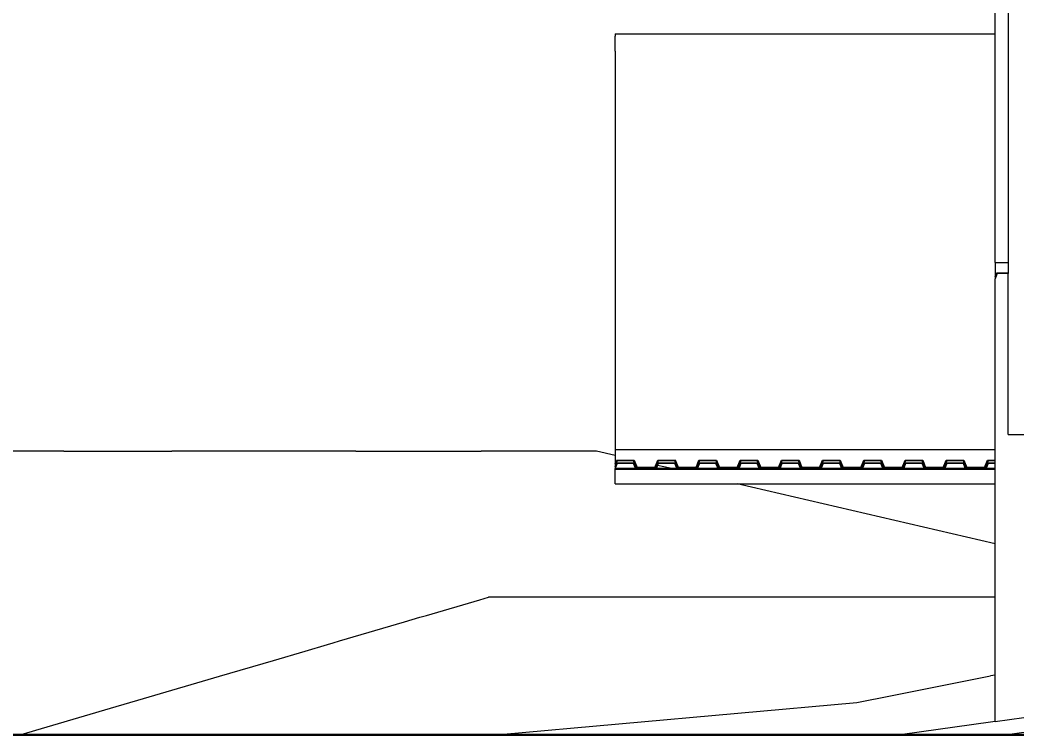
# Model space of a CAD drawing. Extents: x -101 to 101, y -14 to 18.
# Drawn here: x -73.23 to -66.4, y 2.53 to 7.43 of the extents above; entities that cross this region are included whole.
import ezdxf

# ---------------------------------------------------------------- set-up
doc = ezdxf.new("R2010")
doc.units = 0
doc.layers.get('0').update_dxf_attribs({"linetype": 'CONTINUOUS'})

msp = doc.modelspace()

# ---------------------------------------------------------------- linework, layer by layer
for p, q in [((-66.4623, 11.7094), (-66.4623, 5.7708)), ((-66.5523, 7.3865), (-66.5523, 7.4791)), ((-66.5523, 7.3386), (-66.5523, 7.3865)), ((-69.1568, 7.3386), (-69.1568, 7.321)), ((-69.1568, 7.3386), (-68.0831, 7.3386)), ((-69.1568, 7.2199), (-69.1568, 7.321)), ((-68.0831, 7.3386), (-66.6735, 7.3386)), ((-66.6735, 7.3386), (-66.5523, 7.3386)), ((-66.5523, 5.7708), (-66.5523, 7.3386)), ((-69.1568, 7.2199), (-69.1568, 6.6627)), ((-69.1568, 6.6627), (-69.1568, 6.5375)), ((-69.1568, 6.5375), (-69.1568, 6.507)), ((-69.1568, 6.507), (-69.1568, 6.4791)), ((-69.1568, 6.4791), (-69.1568, 6.1437)), ((-69.1568, 6.1437), (-69.1568, 4.7044)), ((-66.5523, 5.7708), (-66.4623, 5.7708)), ((-66.5523, 5.7708), (-66.5523, 5.6758)), ((-66.4623, 5.7708), (-66.4623, 5.7008)), ((-66.5523, 5.6758), (-66.5421, 5.7008)), ((-66.5381, 5.6951), (-66.5523, 5.6604)), ((-66.5523, 5.6758), (-66.5523, 5.6604)), ((-66.5421, 5.7008), (-66.4623, 5.7008)), ((-66.4623, 5.6951), (-66.5381, 5.6951)), ((-66.4623, 5.7008), (-66.4623, 5.6951)), ((-66.4623, 4.593), (-66.4623, 5.6951)), ((-66.5523, 4.4877), (-66.5523, 5.6604)), ((-69.1568, 4.7044), (-69.1568, 4.6057)), ((-69.1568, 4.6057), (-69.1568, 4.5172)), ((-66.4623, 4.593), (-66.3423, 4.593)), ((-69.1568, 4.5172), (-69.1568, 4.4877)), ((-72.9338, 4.4791), (-74.7038, 4.4791)), ((-72.9338, 4.4791), (-72.6438, 4.4791)), ((-72.6438, 4.4791), (-72.1938, 4.4791)), ((-71.1738, 4.4791), (-72.1938, 4.4791)), ((-70.9838, 4.4791), (-71.1738, 4.4791)), ((-70.9338, 4.4791), (-70.9838, 4.4791)), ((-70.9338, 4.4791), (-70.0738, 4.4791)), ((-69.2838, 4.4791), (-70.0738, 4.4791)), ((-69.1568, 4.4496), (-69.2838, 4.4791)), ((-66.5523, 4.4877), (-69.1568, 4.4877)), ((-69.1568, 4.4877), (-69.1568, 4.4791)), ((-69.1568, 4.4791), (-69.1568, 4.4496)), ((-69.1568, 4.4496), (-69.1568, 4.4398)), ((-66.5523, 4.4177), (-66.5523, 4.4877)), ((-69.1568, 4.4398), (-69.1568, 4.4385)), ((-69.1568, 4.4385), (-69.1568, 4.4061)), ((-69.1568, 4.3927), (-69.1468, 4.4177)), ((-69.1429, 4.4119), (-69.1568, 4.3773)), ((-69.1568, 4.4061), (-69.1568, 4.3927)), ((-69.1568, 4.3746), (-69.1468, 4.3992)), ((-69.1568, 4.3927), (-69.1568, 4.3773)), ((-69.1568, 4.3773), (-69.1568, 4.3746)), ((-69.1568, 4.3746), (-69.1568, 4.3594)), ((-69.1429, 4.3936), (-69.1558, 4.3619)), ((-69.1468, 4.4177), (-69.0257, 4.4177)), ((-69.1468, 4.3992), (-69.0257, 4.3992)), ((-69.0296, 4.4119), (-69.1429, 4.4119)), ((-69.135, 4.3936), (-69.1429, 4.3936)), ((-69.0296, 4.3936), (-69.135, 4.3936)), ((-69.0095, 4.3619), (-69.0296, 4.4119)), ((-69.0167, 4.3619), (-69.0296, 4.3936)), ((-69.0257, 4.4177), (-69.0056, 4.3677)), ((-69.0257, 4.3992), (-69.0077, 4.3551)), ((-68.8845, 4.3677), (-68.8643, 4.4177)), ((-68.8824, 4.3551), (-68.8643, 4.3992)), ((-68.8604, 4.4119), (-68.8806, 4.3619)), ((-68.8653, 4.3817), (-68.8734, 4.3619)), ((-68.8604, 4.3936), (-68.8653, 4.3817)), ((-68.7801, 4.3619), (-68.8653, 4.3817)), ((-68.8643, 4.4177), (-68.7433, 4.4177)), ((-68.8643, 4.3992), (-68.7433, 4.3992)), ((-68.7472, 4.4119), (-68.8604, 4.4119)), ((-68.7472, 4.3936), (-68.8604, 4.3936)), ((-68.7271, 4.3619), (-68.7472, 4.4119)), ((-68.7343, 4.3619), (-68.7472, 4.3936)), ((-68.7231, 4.3677), (-68.7433, 4.4177)), ((-68.7253, 4.3551), (-68.7433, 4.3992)), ((-68.6021, 4.3677), (-68.5819, 4.4177)), ((-68.6, 4.3551), (-68.5819, 4.3992)), ((-68.578, 4.4119), (-68.5982, 4.3619)), ((-68.5864, 4.373), (-68.591, 4.3619)), ((-68.5783, 4.393), (-68.5864, 4.373)), ((-68.5819, 4.4177), (-68.4609, 4.4177)), ((-68.5819, 4.3992), (-68.4609, 4.3992)), ((-68.578, 4.3936), (-68.5783, 4.393)), ((-68.4648, 4.4119), (-68.578, 4.4119)), ((-68.4854, 4.3936), (-68.578, 4.3936)), ((-68.4648, 4.3936), (-68.4854, 4.3936)), ((-68.4446, 4.3619), (-68.4648, 4.4119)), ((-68.4633, 4.39), (-68.4648, 4.3936)), ((-68.4546, 4.3686), (-68.4633, 4.39)), ((-68.4609, 4.4177), (-68.4407, 4.3677)), ((-68.4609, 4.3992), (-68.4428, 4.3551)), ((-68.3197, 4.3677), (-68.2995, 4.4177)), ((-68.3176, 4.3551), (-68.2995, 4.3992)), ((-68.2956, 4.4119), (-68.3158, 4.3619)), ((-68.2956, 4.3936), (-68.3074, 4.3648)), ((-68.2995, 4.4177), (-68.1785, 4.4177)), ((-68.2995, 4.3992), (-68.1785, 4.3992)), ((-68.1824, 4.4119), (-68.2956, 4.4119)), ((-68.1824, 4.3936), (-68.2956, 4.3936)), ((-68.1622, 4.3619), (-68.1824, 4.4119)), ((-68.1695, 4.3619), (-68.1824, 4.3936)), ((-68.1785, 4.4177), (-68.1583, 4.3677)), ((-68.1785, 4.3992), (-68.1604, 4.3551)), ((-68.0373, 4.3677), (-68.0171, 4.4177)), ((-68.0352, 4.3551), (-68.0171, 4.3992)), ((-68.0132, 4.4119), (-68.0334, 4.3619)), ((-68.0132, 4.3936), (-68.0261, 4.3619)), ((-68.0171, 4.4177), (-67.8961, 4.4177)), ((-68.0171, 4.3992), (-67.8961, 4.3992)), ((-67.9, 4.4119), (-68.0132, 4.4119)), ((-67.9, 4.3936), (-68.0132, 4.3936)), ((-67.8798, 4.3619), (-67.9, 4.4119)), ((-67.887, 4.3619), (-67.9, 4.3936)), ((-67.8961, 4.4177), (-67.8759, 4.3677)), ((-67.8961, 4.3992), (-67.878, 4.3551)), ((-67.7549, 4.3677), (-67.7347, 4.4177)), ((-67.7527, 4.3551), (-67.7347, 4.3992)), ((-67.7308, 4.4119), (-67.751, 4.3619)), ((-67.7308, 4.3936), (-67.7437, 4.3619)), ((-67.7347, 4.4177), (-67.6137, 4.4177)), ((-67.7347, 4.3992), (-67.6137, 4.3992)), ((-67.6176, 4.4119), (-67.7308, 4.4119)), ((-67.6176, 4.3936), (-67.7308, 4.3936)), ((-67.5974, 4.3619), (-67.6176, 4.4119)), ((-67.6046, 4.3619), (-67.6176, 4.3936)), ((-67.6137, 4.4177), (-67.5935, 4.3677)), ((-67.6137, 4.3992), (-67.5956, 4.3551)), ((-67.4725, 4.3677), (-67.4523, 4.4177)), ((-67.4703, 4.3551), (-67.4523, 4.3992)), ((-67.4484, 4.4119), (-67.4685, 4.3619)), ((-67.4484, 4.3936), (-67.4613, 4.3619)), ((-67.4523, 4.4177), (-67.3312, 4.4177)), ((-67.4523, 4.3992), (-67.3312, 4.3992)), ((-67.3352, 4.4119), (-67.4484, 4.4119)), ((-67.3352, 4.3936), (-67.4484, 4.3936)), ((-67.315, 4.3619), (-67.3352, 4.4119)), ((-67.3222, 4.3619), (-67.3352, 4.3936)), ((-67.3312, 4.4177), (-67.3111, 4.3677)), ((-67.3312, 4.3992), (-67.3132, 4.3551)), ((-67.19, 4.3677), (-67.1699, 4.4177)), ((-67.1879, 4.3551), (-67.1699, 4.3992)), ((-67.166, 4.4119), (-67.1861, 4.3619)), ((-67.166, 4.3936), (-67.1789, 4.3619)), ((-67.1699, 4.4177), (-67.0488, 4.4177)), ((-67.1699, 4.3992), (-67.0488, 4.3992)), ((-67.0527, 4.4119), (-67.166, 4.4119)), ((-67.0527, 4.3936), (-67.166, 4.3936)), ((-67.0326, 4.3619), (-67.0527, 4.4119)), ((-67.0398, 4.3619), (-67.0527, 4.3936)), ((-67.0488, 4.4177), (-67.0287, 4.3677)), ((-67.0488, 4.3992), (-67.0308, 4.3551)), ((-66.9076, 4.3677), (-66.8875, 4.4177)), ((-66.9055, 4.3551), (-66.8875, 4.3992)), ((-66.8835, 4.4119), (-66.9037, 4.3619)), ((-66.8835, 4.3936), (-66.8965, 4.3619)), ((-66.8875, 4.4177), (-66.7664, 4.4177)), ((-66.8875, 4.3992), (-66.7664, 4.3992)), ((-66.7703, 4.4119), (-66.8835, 4.4119)), ((-66.7703, 4.3936), (-66.8835, 4.3936)), ((-66.7502, 4.3619), (-66.7703, 4.4119)), ((-66.7574, 4.3619), (-66.7703, 4.3936)), ((-66.7664, 4.4177), (-66.7462, 4.3677)), ((-66.7664, 4.3992), (-66.7484, 4.3551)), ((-66.6252, 4.3677), (-66.605, 4.4177)), ((-66.6231, 4.3551), (-66.605, 4.3992)), ((-66.6011, 4.4119), (-66.6213, 4.3619)), ((-66.6011, 4.3936), (-66.6141, 4.3619)), ((-66.605, 4.4177), (-66.5523, 4.4177)), ((-66.605, 4.3992), (-66.5523, 4.3992)), ((-66.5523, 4.4119), (-66.6011, 4.4119)), ((-66.5523, 4.3936), (-66.6011, 4.3936)), ((-66.5523, 4.4119), (-66.5523, 4.4177)), ((-66.5523, 4.3992), (-66.5523, 4.4119)), ((-66.5523, 4.3936), (-66.5523, 4.3992)), ((-66.5523, 4.3619), (-66.5523, 4.3936)), ((-69.1558, 4.3619), (-69.1568, 4.3594)), ((-69.1568, 4.3551), (-69.1568, 4.3594)), ((-69.1568, 4.3551), (-69.0139, 4.3551)), ((-69.1568, 4.2551), (-69.1568, 4.3551)), ((-69.1558, 4.3619), (-69.08, 4.3619)), ((-69.08, 4.3619), (-69.0167, 4.3619)), ((-69.0139, 4.3551), (-69.0167, 4.3619)), ((-69.0139, 4.3551), (-69.0077, 4.3551)), ((-68.8806, 4.3619), (-69.0095, 4.3619)), ((-69.0077, 4.3551), (-68.8824, 4.3551)), ((-68.8845, 4.3677), (-69.0056, 4.3677)), ((-68.8824, 4.3551), (-68.8762, 4.3551)), ((-68.8734, 4.3619), (-68.8762, 4.3551)), ((-68.8762, 4.3551), (-68.7315, 4.3551)), ((-68.8734, 4.3619), (-68.7801, 4.3619)), ((-68.7801, 4.3619), (-68.7343, 4.3619)), ((-68.7315, 4.3551), (-68.7343, 4.3619)), ((-68.7315, 4.3551), (-68.7253, 4.3551)), ((-68.5982, 4.3619), (-68.7271, 4.3619)), ((-68.7253, 4.3551), (-68.6, 4.3551)), ((-68.6021, 4.3677), (-68.7231, 4.3677)), ((-68.6, 4.3551), (-68.5938, 4.3551)), ((-68.591, 4.3619), (-68.5938, 4.3551)), ((-68.5938, 4.3551), (-68.4491, 4.3551)), ((-68.591, 4.3619), (-68.5418, 4.3619)), ((-68.5418, 4.3619), (-68.4519, 4.3619)), ((-68.4519, 4.3619), (-68.4546, 4.3686)), ((-68.4491, 4.3551), (-68.4519, 4.3619)), ((-68.4491, 4.3551), (-68.4428, 4.3551)), ((-68.3158, 4.3619), (-68.4446, 4.3619)), ((-68.4428, 4.3551), (-68.3176, 4.3551)), ((-68.3197, 4.3677), (-68.4407, 4.3677)), ((-68.3176, 4.3551), (-68.3114, 4.3551)), ((-68.3085, 4.3619), (-68.3114, 4.3551)), ((-68.3114, 4.3551), (-68.1666, 4.3551)), ((-68.3074, 4.3648), (-68.3085, 4.3619)), ((-68.3085, 4.3619), (-68.2899, 4.3619)), ((-68.2899, 4.3619), (-68.1695, 4.3619)), ((-68.1666, 4.3551), (-68.1695, 4.3619)), ((-68.1666, 4.3551), (-68.1604, 4.3551)), ((-68.0334, 4.3619), (-68.1622, 4.3619)), ((-68.1604, 4.3551), (-68.0352, 4.3551)), ((-68.0373, 4.3677), (-68.1583, 4.3677)), ((-68.0352, 4.3551), (-68.0289, 4.3551)), ((-68.0261, 4.3619), (-68.0289, 4.3551)), ((-68.0289, 4.3551), (-67.8842, 4.3551)), ((-68.0261, 4.3619), (-67.887, 4.3619)), ((-67.8842, 4.3551), (-67.887, 4.3619)), ((-67.8842, 4.3551), (-67.878, 4.3551)), ((-67.751, 4.3619), (-67.8798, 4.3619)), ((-67.878, 4.3551), (-67.7527, 4.3551)), ((-67.7549, 4.3677), (-67.8759, 4.3677)), ((-67.7527, 4.3551), (-67.7465, 4.3551)), ((-67.7437, 4.3619), (-67.7465, 4.3551)), ((-67.7465, 4.3551), (-67.6018, 4.3551)), ((-67.7437, 4.3619), (-67.6046, 4.3619)), ((-67.6018, 4.3551), (-67.6046, 4.3619)), ((-67.6018, 4.3551), (-67.5956, 4.3551)), ((-67.4685, 4.3619), (-67.5974, 4.3619)), ((-67.5956, 4.3551), (-67.4703, 4.3551)), ((-67.4725, 4.3677), (-67.5935, 4.3677)), ((-67.4703, 4.3551), (-67.4641, 4.3551)), ((-67.4613, 4.3619), (-67.4641, 4.3551)), ((-67.4641, 4.3551), (-67.3194, 4.3551)), ((-67.4613, 4.3619), (-67.3222, 4.3619)), ((-67.3194, 4.3551), (-67.3222, 4.3619)), ((-67.3194, 4.3551), (-67.3132, 4.3551)), ((-67.1861, 4.3619), (-67.315, 4.3619)), ((-67.3132, 4.3551), (-67.1879, 4.3551)), ((-67.19, 4.3677), (-67.3111, 4.3677)), ((-67.1879, 4.3551), (-67.1817, 4.3551)), ((-67.1789, 4.3619), (-67.1817, 4.3551)), ((-67.1817, 4.3551), (-67.037, 4.3551)), ((-67.1789, 4.3619), (-67.0398, 4.3619)), ((-67.037, 4.3551), (-67.0398, 4.3619)), ((-67.037, 4.3551), (-67.0308, 4.3551)), ((-66.9037, 4.3619), (-67.0326, 4.3619)), ((-67.0308, 4.3551), (-66.9055, 4.3551)), ((-66.9076, 4.3677), (-67.0287, 4.3677)), ((-66.9055, 4.3551), (-66.8993, 4.3551)), ((-66.8965, 4.3619), (-66.8993, 4.3551)), ((-66.8993, 4.3551), (-66.7546, 4.3551)), ((-66.8965, 4.3619), (-66.7574, 4.3619)), ((-66.7546, 4.3551), (-66.7574, 4.3619)), ((-66.7546, 4.3551), (-66.7484, 4.3551)), ((-66.6213, 4.3619), (-66.7502, 4.3619)), ((-66.7484, 4.3551), (-66.6231, 4.3551)), ((-66.6252, 4.3677), (-66.7462, 4.3677)), ((-66.6231, 4.3551), (-66.6169, 4.3551)), ((-66.6141, 4.3619), (-66.6169, 4.3551)), ((-66.6169, 4.3551), (-66.5523, 4.3551)), ((-66.6141, 4.3619), (-66.5523, 4.3619)), ((-66.5523, 4.3551), (-66.5523, 4.3619)), ((-66.5523, 4.2551), (-66.5523, 4.3551)), ((-69.1568, 4.2551), (-68.8941, 4.2551)), ((-68.8941, 4.2551), (-68.5827, 4.2551)), ((-68.5827, 4.2551), (-68.5603, 4.2551)), ((-68.5603, 4.2551), (-68.3206, 4.2551)), ((-66.5523, 3.8438), (-68.3206, 4.2551)), ((-68.3206, 4.2551), (-68.1111, 4.2551)), ((-68.1111, 4.2551), (-67.8804, 4.2551)), ((-67.8804, 4.2551), (-67.6295, 4.2551)), ((-67.6295, 4.2551), (-66.5523, 4.2551)), ((-66.5523, 4.0808), (-66.5523, 4.2551)), ((-66.5523, 3.9926), (-66.5523, 4.0808)), ((-66.5523, 3.8683), (-66.5523, 3.9926)), ((-66.5523, 3.8438), (-66.5523, 3.8683)), ((-66.5523, 3.6334), (-66.5523, 3.8438)), ((-66.5523, 3.6064), (-66.5523, 3.6334)), ((-66.5523, 3.4791), (-66.5523, 3.6064)), ((-70.4488, 3.3541), (-70.0841, 3.4613)), ((-70.0841, 3.4613), (-70.0238, 3.4791)), ((-69.3238, 3.4791), (-70.0238, 3.4791)), ((-69.2738, 3.4791), (-69.3238, 3.4791)), ((-69.0038, 3.4791), (-69.2738, 3.4791)), ((-67.7738, 3.4791), (-69.0038, 3.4791)), ((-67.7338, 3.4791), (-67.7738, 3.4791)), ((-67.5438, 3.4791), (-67.7338, 3.4791)), ((-66.5523, 3.4791), (-67.5438, 3.4791)), ((-66.5523, 2.9572), (-66.5523, 3.4791)), ((-70.4941, 3.3408), (-70.4488, 3.3541)), ((-71.0455, 3.1786), (-70.6004, 3.3095)), ((-70.6004, 3.3095), (-70.4941, 3.3408)), ((-71.2802, 3.1096), (-71.1268, 3.1547)), ((-71.1268, 3.1547), (-71.0877, 3.1662)), ((-71.0877, 3.1662), (-71.0455, 3.1786)), ((-71.4967, 3.0459), (-71.2802, 3.1096)), ((-71.8672, 2.9369), (-71.4967, 3.0459)), ((-67.2583, 2.8052), (-66.5842, 2.9391)), ((-66.5523, 2.9444), (-66.5842, 2.9391)), ((-66.5523, 2.9444), (-66.5523, 2.9572)), ((-66.5523, 2.6267), (-66.5523, 2.9444)), ((-72.3869, 2.784), (-71.8672, 2.9369)), ((-67.4995, 2.7573), (-67.2583, 2.8052)), ((-72.6138, 2.7173), (-72.3869, 2.784)), ((-69.9458, 2.5375), (-67.4995, 2.7573)), ((-73.2251, 2.5375), (-72.6138, 2.7173)), ((-66.5523, 2.6267), (-66.2583, 2.668)), ((-66.5842, 2.6222), (-67.1869, 2.5375)), ((-66.5525, 2.6267), (-66.5842, 2.6222)), ((-66.5523, 2.6267), (-66.5525, 2.6267)), ((-81.2583, 2.5342), (-70.9472, 2.5342)), ((-73.2251, 2.5375), (-73.2923, 2.5375)), ((-73.0462, 2.5375), (-73.2251, 2.5375)), ((-73.0023, 2.5375), (-73.0462, 2.5375)), ((-72.5692, 2.5375), (-73.0023, 2.5375)), ((-72.4815, 2.5375), (-72.5692, 2.5375)), ((-70.9477, 2.5375), (-72.4815, 2.5375)), ((-70.9477, 2.5375), (-70.9472, 2.5342)), ((-70.0429, 2.5375), (-70.9477, 2.5375)), ((-70.9472, 2.5342), (-67.1963, 2.5342)), ((-69.9458, 2.5375), (-70.0429, 2.5375)), ((-67.4995, 2.5375), (-69.9458, 2.5375)), ((-67.2792, 2.5375), (-67.4995, 2.5375)), ((-67.2583, 2.5375), (-67.2792, 2.5375)), ((-67.1997, 2.5375), (-67.2583, 2.5375)), ((-67.1869, 2.5375), (-67.1997, 2.5375)), ((-67.1966, 2.5362), (-67.1869, 2.5375)), ((-67.1963, 2.5342), (-67.1966, 2.5362)), ((-67.1963, 2.5342), (-66.492, 2.5342)), ((-66.4684, 2.5375), (-67.1869, 2.5375)), ((-66.492, 2.5342), (-66.4684, 2.5375)), ((-66.492, 2.5342), (-66.2583, 2.5342)), ((-66.4684, 2.5375), (-66.2583, 2.5671)), ((-66.2583, 2.5375), (-66.4684, 2.5375))]:
    msp.add_line(p, q)

doc.saveas('drawing.dxf')
